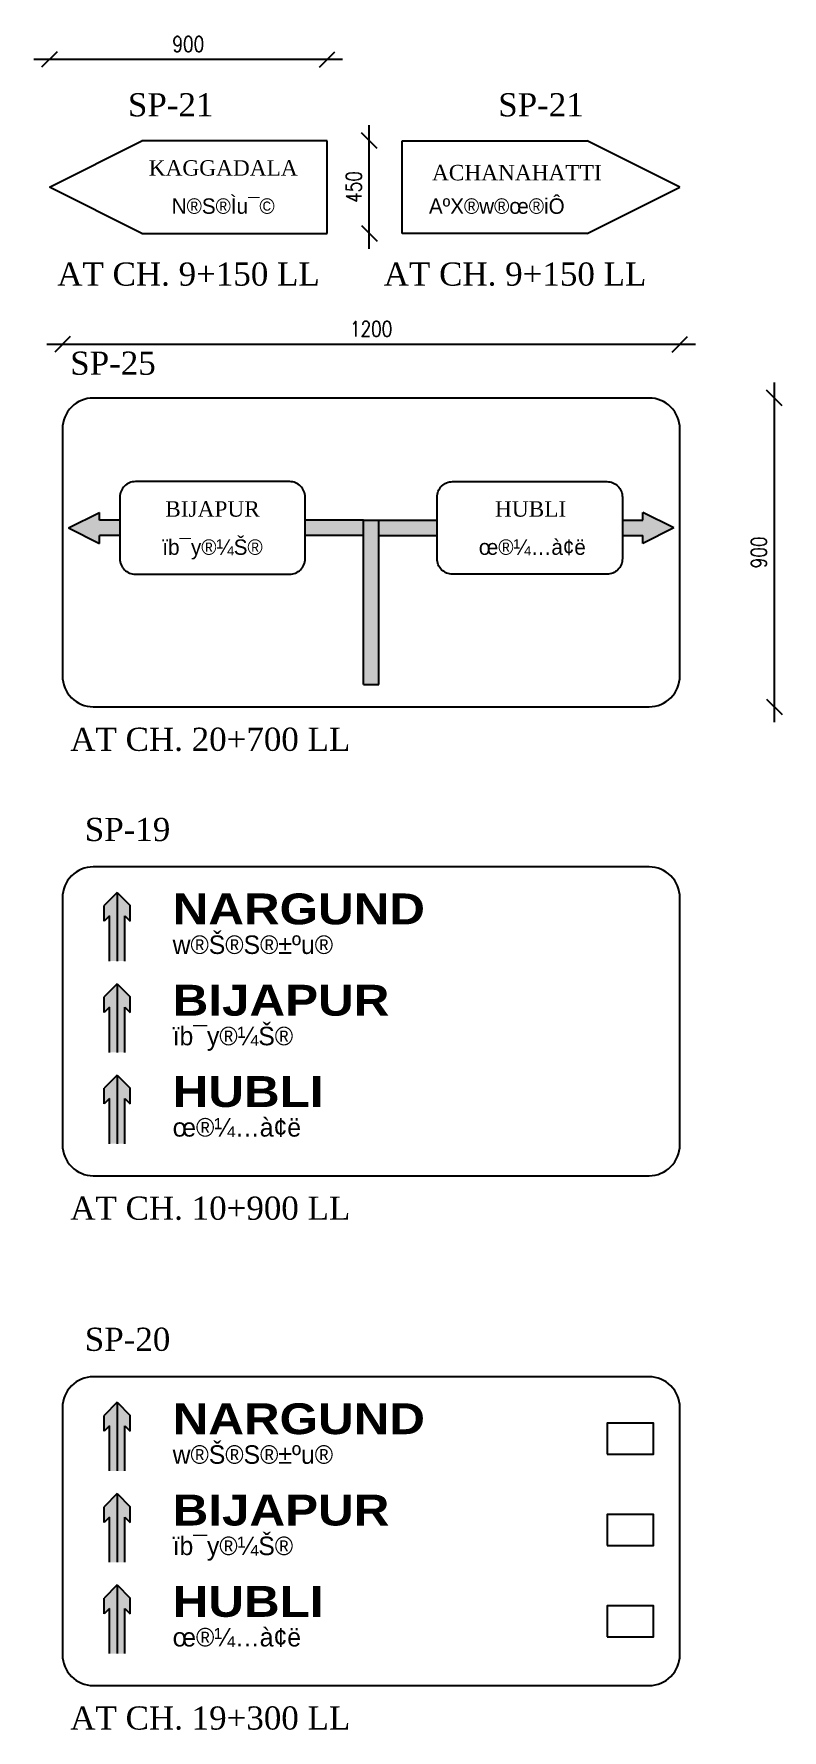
# Model space of a CAD drawing. Extents: x -8620 to 20369, y -59827 to -47591.
# Drawn here: x 17946 to 20369, y -53169 to -47676 of the extents above; entities that cross this region are included whole.
import ezdxf
from ezdxf.enums import TextEntityAlignment as Align

# ---------------------------------------------------------------- set-up
doc = ezdxf.new("R2010")
doc.units = 0
doc.header["$LTSCALE"] = 10
doc.header["$PDMODE"] = 96
doc.layers.get('0').update_dxf_attribs({"linetype": 'CONTINUOUS'})
doc.layers.get('DEFPOINTS').update_dxf_attribs({"linetype": 'CONTINUOUS'})
doc.styles.add('BOLD', font='romantic.ttf', dxfattribs={"width": 1.1, "height": 30})
doc.styles.add('CES', font='ARIBLK.TTF')
doc.styles.add('IIIE', font='TIMES.TTF')
doc.styles.add('KAN', font='')
doc.styles.add('S1', font='romans.shx', dxfattribs={"width": 0.8})
doc.styles.get('KAN').set_extended_font_data('Baraha Kan New')
doc.dimstyles.new('DIM', dxfattribs={"dimscale": 50, "dimtxt": 1, "dimasz": 1, "dimexe": 1, "dimexo": 1, "dimgap": 0.5, "dimtad": 1, "dimdec": 0, "dimdsep": 46, "dimtxsty": 'S1', "dimblk1": 'OBLIQUE', "dimblk2": 'OBLIQUE', "dimsah": 1, "dimcen": 0, "dimdle": 1, "dimclrd": 7, "dimclre": 7, "dimclrt": 2, "dimadec": 0, "dimazin": 0, "dimtfac": 1, "dimtdec": 0, "dimtmove": 2, "dimatfit": 3, "dimldrblk": 'OBLIQUE', "dimfxl": 0, "dimtolj": 1, "dimtzin": 0, "dimarcsym": 0})

# ---------------------------------------------------------------- blocks, each defined once
blk = doc.blocks.new('_OBLIQUE')
at = {"color": 0, "linetype": 'ByBlock'}
blk.add_line((-0.5, -0.5), (0.5, 0.5), dxfattribs=at)
blk = doc.blocks.new('*D35')
at = {"color": 7, "lineweight": -2}
blk.add_line((20088.4, -48680.8), (17988.4, -48680.8), dxfattribs=at)
at = {"layer": 'DEFPOINTS', "color": 0}
for p in [(18038.4, -48680.8), (18038.4, -48680.8), (20038.4, -48680.8)]:
    blk.add_point(p, dxfattribs=at)
at = {"color": 7, "lineweight": -2, "xscale": 50, "yscale": 50, "zscale": 50, "rotation": 180}
blk.add_blockref('_OBLIQUE', (18038.4, -48680.8), dxfattribs=at)
at = {"color": 7, "lineweight": -2, "xscale": 50, "yscale": 50, "zscale": 50}
blk.add_blockref('_OBLIQUE', (20038.4, -48680.8), dxfattribs=at)
at = {"color": 2, "insert": (19038.4, -48630.8), "char_height": 50, "attachment_point": 5, "style": 'S1'}
blk.add_mtext('\\A1;1200', dxfattribs=at)
blk = doc.blocks.new('LSP2')
at = {"style": 'CES'}
blk.add_attdef('LSP', text='', height=60, dxfattribs=at).set_placement((0, -115.9), align=Align.MIDDLE_LEFT)
blk = doc.blocks.new('NM2')
at = {"style": 'CES'}
blk.add_attdef('SP20', text='', height=100, dxfattribs=at).set_placement((0, 0), align=Align.MIDDLE_LEFT)
blk = doc.blocks.new('NM1')
at = {"style": 'IIIE'}
blk.add_attdef('DNAME', text='', height=50, dxfattribs=at).set_placement((0, 0), align=Align.MIDDLE_CENTER)
blk = doc.blocks.new('*D38')
at = {"color": 7, "lineweight": -2}
blk.add_line((20344.3, -49904.6), (20344.3, -48804.6), dxfattribs=at)
at = {"layer": 'DEFPOINTS', "color": 0}
for p in [(20344.3, -48854.6), (20344.3, -48854.6), (20344.3, -49854.6)]:
    blk.add_point(p, dxfattribs=at)
at = {"color": 7, "lineweight": -2, "xscale": 50, "yscale": 50, "zscale": 50}
for p, rotation in [((20344.3, -48854.6), 90), ((20344.3, -49854.6), 270)]:
    blk.add_blockref('_OBLIQUE', p, dxfattribs=dict(at, rotation=rotation))
at = {"color": 2, "insert": (20294.3, -49354.6), "char_height": 50, "attachment_point": 5, "rotation": 90, "style": 'S1'}
blk.add_mtext('\\A1;900', dxfattribs=at)
blk = doc.blocks.new('*D36')
at = {"color": 7, "lineweight": -2}
blk.add_line((18946.1, -47758.3), (17946.1, -47758.3), dxfattribs=at)
at = {"layer": 'DEFPOINTS', "color": 0}
for p in [(17996.1, -47758.3), (17996.1, -47758.3), (18896.1, -47758.3)]:
    blk.add_point(p, dxfattribs=at)
at = {"color": 7, "lineweight": -2, "xscale": 50, "yscale": 50, "zscale": 50, "rotation": 180}
blk.add_blockref('_OBLIQUE', (17996.1, -47758.3), dxfattribs=at)
at = {"color": 7, "lineweight": -2, "xscale": 50, "yscale": 50, "zscale": 50}
blk.add_blockref('_OBLIQUE', (18896.1, -47758.3), dxfattribs=at)
at = {"color": 2, "insert": (18446.1, -47708.3), "char_height": 50, "attachment_point": 5, "style": 'S1'}
blk.add_mtext('\\A1;900', dxfattribs=at)
blk = doc.blocks.new('*D39')
at = {"color": 7, "lineweight": -2}
blk.add_line((19032.4, -48371.3), (19032.4, -47971.3), dxfattribs=at)
at = {"layer": 'DEFPOINTS', "color": 0}
for p in [(19032.4, -48021.3), (19032.4, -48021.3), (19032.4, -48321.3)]:
    blk.add_point(p, dxfattribs=at)
at = {"color": 7, "lineweight": -2, "xscale": 50, "yscale": 50, "zscale": 50}
for p, rotation in [((19032.4, -48021.3), 90), ((19032.4, -48321.3), 270)]:
    blk.add_blockref('_OBLIQUE', p, dxfattribs=dict(at, rotation=rotation))
at = {"color": 2, "insert": (18982.4, -48171.3), "char_height": 50, "attachment_point": 5, "rotation": 90, "style": 'S1'}
blk.add_mtext('\\A1;450', dxfattribs=at)

msp = doc.modelspace()

# ---------------------------------------------------------------- hatches: boundary and pattern name
h = msp.add_hatch(color=256)
h.paths.add_polyline_path([(18824.6, -49250.3), (18824.6, -49300.3), (19013.4, -49300.3), (19013.4, -49250.3)])
h.paths.add_polyline_path([(18158.3, -49250.3), (18158.3, -49225.3), (18058.3, -49275.3), (18158.3, -49325.3), (18158.3, -49300.3), (18224.6, -49300.3), (18224.6, -49250.3)])
h = msp.add_hatch()
h.set_pattern_fill('ANGLE', color=256, style=0)
h.set_pattern_definition([(0, (0, 0), (0, 6.985), [5.08, -1.905]), (90, (0, 0), (-6.985, 4e-16), [5.08, -1.905])])
h.paths.add_polyline_path([(19063.4, -49250.3), (19013.4, -49250.3), (19013.4, -49782.9), (19063.4, -49782.9)])
h = msp.add_hatch(color=256)
h.paths.add_polyline_path([(19252.1, -49250.3), (19252.1, -49300.3), (19063.4, -49300.3), (19063.4, -49250.3)])
h.paths.add_polyline_path([(19918.4, -49250.3), (19918.4, -49225.3), (20018.4, -49275.3), (19918.4, -49325.3), (19918.4, -49300.3), (19852.1, -49300.3), (19852.1, -49250.3)])
for points in [[(18240.7, -50531.9), (18258.1, -50549.3), (18258.1, -50498.4), (18215.7, -50455.9), (18173.3, -50498.4), (18173.3, -50549.3), (18190.7, -50531.9), (18190.7, -50678.3), (18240.7, -50678.3)], [(18240.7, -50827.7), (18258.1, -50845.1), (18258.1, -50794.1), (18215.7, -50751.7), (18173.3, -50794.1), (18173.3, -50845.1), (18190.7, -50827.7), (18190.7, -50974.1), (18240.7, -50974.1)], [(18240.7, -51123.4), (18258.1, -51140.9), (18258.1, -51089.9), (18215.7, -51047.5), (18173.3, -51089.9), (18173.3, -51140.9), (18190.7, -51123.4), (18190.7, -51269.8), (18240.7, -51269.8)], [(18240.7, -52183.1), (18258.1, -52200.5), (18258.1, -52149.5), (18215.7, -52107.1), (18173.3, -52149.5), (18173.3, -52200.5), (18190.7, -52183.1), (18190.7, -52329.5), (18240.7, -52329.5)], [(18240.7, -52478.8), (18258.1, -52496.2), (18258.1, -52445.3), (18215.7, -52402.9), (18173.3, -52445.3), (18173.3, -52496.2), (18190.7, -52478.8), (18190.7, -52625.2), (18240.7, -52625.2)], [(18240.7, -52774.6), (18258.1, -52792), (18258.1, -52741), (18215.7, -52698.6), (18173.3, -52741), (18173.3, -52792), (18190.7, -52774.6), (18190.7, -52921), (18240.7, -52921)]]:
    msp.add_hatch(color=256).paths.add_polyline_path(points)

# ---------------------------------------------------------------- linework, layer by layer
for p, q in [((17996.1, -48171.3), (18296.1, -48021.3)), ((18896.1, -48021.3), (18296.1, -48021.3)), ((18896.1, -48321.3), (18896.1, -48021.3)), ((19138.4, -48021.3), (19738.4, -48021.3)), ((19138.4, -48321.3), (19138.4, -48021.3)), ((20038.4, -48171.3), (19738.4, -48021.3)), ((18296.1, -48321.3), (17996.1, -48171.3)), ((19738.4, -48321.3), (20038.4, -48171.3)), ((18296.1, -48321.3), (18896.1, -48321.3)), ((19738.4, -48321.3), (19138.4, -48321.3)), ((18058.3, -49275.3), (18158.3, -49225.3)), ((18158.3, -49250.3), (18158.3, -49225.3)), ((18224.6, -49250.3), (18158.3, -49250.3)), ((19013.4, -49250.3), (18824.6, -49250.3)), ((19013.4, -49782.9), (19013.4, -49250.3)), ((19013.4, -49250.3), (19063.4, -49250.3)), ((19063.4, -49782.9), (19063.4, -49250.3)), ((19063.4, -49250.3), (19252.1, -49250.3)), ((19852.1, -49250.3), (19918.4, -49250.3)), ((20018.4, -49275.3), (19918.4, -49225.3)), ((19918.4, -49250.3), (19918.4, -49225.3)), ((18058.3, -49275.3), (18158.3, -49325.3)), ((18158.3, -49325.3), (18158.3, -49300.3)), ((18224.6, -49300.3), (18158.3, -49300.3)), ((19013.4, -49300.3), (18824.6, -49300.3)), ((19063.4, -49300.3), (19252.1, -49300.3)), ((19852.1, -49300.3), (19918.4, -49300.3)), ((20018.4, -49275.3), (19918.4, -49325.3)), ((19918.4, -49325.3), (19918.4, -49300.3)), ((19013.4, -49782.9), (19063.4, -49782.9)), ((18215.7, -50455.9), (18173.3, -50498.4)), ((18215.7, -50455.9), (18258.1, -50498.4)), ((18215.7, -50455.9), (18215.7, -50678.3)), ((18173.3, -50549.3), (18173.3, -50498.4)), ((18190.7, -50531.9), (18173.3, -50549.3)), ((18190.7, -50678.3), (18190.7, -50531.9)), ((18240.7, -50531.9), (18258.1, -50549.3)), ((18240.7, -50678.3), (18240.7, -50531.9)), ((18258.1, -50549.3), (18258.1, -50498.4)), ((18215.7, -50751.7), (18173.3, -50794.1)), ((18215.7, -50751.7), (18215.7, -50974.1)), ((18215.7, -50751.7), (18258.1, -50794.1)), ((18173.3, -50845.1), (18173.3, -50794.1)), ((18258.1, -50845.1), (18258.1, -50794.1)), ((18190.7, -50827.7), (18173.3, -50845.1)), ((18190.7, -50974.1), (18190.7, -50827.7)), ((18240.7, -50974.1), (18240.7, -50827.7)), ((18240.7, -50827.7), (18258.1, -50845.1)), ((18215.7, -51047.5), (18173.3, -51089.9)), ((18215.7, -51047.5), (18258.1, -51089.9)), ((18215.7, -51047.5), (18215.7, -51269.8)), ((18173.3, -51140.9), (18173.3, -51089.9)), ((18190.7, -51123.4), (18173.3, -51140.9)), ((18190.7, -51269.8), (18190.7, -51123.4)), ((18240.7, -51123.4), (18258.1, -51140.9)), ((18240.7, -51269.8), (18240.7, -51123.4)), ((18258.1, -51140.9), (18258.1, -51089.9)), ((18215.7, -52107.1), (18173.3, -52149.5)), ((18215.7, -52107.1), (18215.7, -52329.5)), ((18215.7, -52107.1), (18258.1, -52149.5)), ((18173.3, -52200.5), (18173.3, -52149.5)), ((18190.7, -52183.1), (18173.3, -52200.5)), ((18190.7, -52329.5), (18190.7, -52183.1)), ((18240.7, -52329.5), (18240.7, -52183.1)), ((18240.7, -52183.1), (18258.1, -52200.5)), ((18258.1, -52200.5), (18258.1, -52149.5)), ((18215.7, -52402.9), (18173.3, -52445.3)), ((18215.7, -52402.9), (18215.7, -52625.2)), ((18215.7, -52402.9), (18258.1, -52445.3)), ((18173.3, -52496.2), (18173.3, -52445.3)), ((18258.1, -52496.2), (18258.1, -52445.3)), ((18190.7, -52478.8), (18173.3, -52496.2)), ((18190.7, -52625.2), (18190.7, -52478.8)), ((18240.7, -52625.2), (18240.7, -52478.8)), ((18240.7, -52478.8), (18258.1, -52496.2)), ((18215.7, -52698.6), (18173.3, -52741)), ((18215.7, -52698.6), (18215.7, -52921)), ((18215.7, -52698.6), (18258.1, -52741)), ((18173.3, -52792), (18173.3, -52741)), ((18190.7, -52774.6), (18173.3, -52792)), ((18190.7, -52921), (18190.7, -52774.6)), ((18240.7, -52921), (18240.7, -52774.6)), ((18240.7, -52774.6), (18258.1, -52792)), ((18258.1, -52792), (18258.1, -52741))]:
    msp.add_line(p, q)
for points in [[(18138.4, -49854.6), (19938.4, -49854.6, 0.414214), (20038.4, -49754.6), (20038.4, -48954.6, 0.414214), (19938.4, -48854.6), (18138.4, -48854.6, 0.414214), (18038.4, -48954.6), (18038.4, -49754.6, 0.414214)], [(18274.6, -49425.3), (18774.6, -49425.3, 0.414214), (18824.6, -49375.3), (18824.6, -49175.3, 0.414214), (18774.6, -49125.3), (18274.6, -49125.3, 0.414214), (18224.6, -49175.3), (18224.6, -49375.3, 0.414214)], [(19802.1, -49425.3), (19302.1, -49425.3, -0.414214), (19252.1, -49375.3), (19252.1, -49175.3, -0.414214), (19302.1, -49125.3), (19802.1, -49125.3, -0.414214), (19852.1, -49175.3), (19852.1, -49375.3, -0.414214)], [(18138.4, -51373.1), (19938.4, -51373.1, 0.414214), (20038.4, -51273.1), (20038.4, -50473.1, 0.414214), (19938.4, -50373.1), (18138.4, -50373.1, 0.414214), (18038.4, -50473.1), (18038.4, -51273.1, 0.414214)], [(18138.4, -53024.3), (19938.4, -53024.3, 0.414214), (20038.4, -52924.3), (20038.4, -52124.3, 0.414214), (19938.4, -52024.3), (18138.4, -52024.3, 0.414214), (18038.4, -52124.3), (18038.4, -52924.3, 0.414214)]]:
    msp.add_lwpolyline(points, format="xyb", close=True)
for points in [[(19803.3, -52275), (19953.3, -52275), (19953.3, -52175), (19803.3, -52175)], [(19803.3, -52570.7), (19953.3, -52570.7), (19953.3, -52470.7), (19803.3, -52470.7)], [(19803.3, -52866.5), (19953.3, -52866.5), (19953.3, -52766.5), (19803.3, -52766.5)]]:
    msp.add_lwpolyline(points, close=True)

# ---------------------------------------------------------------- block references
for name, p, values in [('NM1', (18559.2, -48109.5), {'DNAME': 'KAGGADALA'}), ('NM1', (19510.2, -48124.7), {'DNAME': 'ACHANAHATTI'}), ('NM1', (18524.6, -49213.9), {'DNAME': 'BIJAPUR'}), ('NM2', (18395.5, -50509.2), {'SP20': 'NARGUND'}), ('NM2', (18395.5, -50804.9), {'SP20': 'BIJAPUR'}), ('NM2', (18395.5, -51100.7), {'SP20': 'HUBLI'}), ('NM2', (18395.5, -52160.3), {'SP20': 'NARGUND'}), ('NM2', (18395.5, -52456.1), {'SP20': 'BIJAPUR'}), ('NM2', (18395.5, -52751.9), {'SP20': 'HUBLI'})]:
    msp.add_blockref(name, p).add_auto_attribs(values)
ref = msp.add_blockref('NM1', (18559.2, -48233.1))
ref.add_attrib('DNAME', 'N®S®Ìu¯©', dxfattribs={"height": 50, "style": 'KAN'}).set_placement((18559.2, -48233.1), align=Align.MIDDLE_CENTER)
ref = msp.add_blockref('NM1', (19445.3, -48233.1))
ref.add_attrib('DNAME', 'AºX®w®œ®iÔ', dxfattribs={"height": 50, "style": 'KAN'}).set_placement((19445.3, -48233.1), align=Align.MIDDLE_CENTER)
ref = msp.add_blockref('NM1', (19552.1, -49213.9), dxfattribs=dict(xscale=-1))
ref.add_attrib('DNAME', 'HUBLI', dxfattribs={"height": 50, "style": 'IIIE'}).set_placement((19554.9, -49213.9), align=Align.MIDDLE_CENTER)
ref = msp.add_blockref('NM1', (18524.6, -49337.5))
ref.add_attrib('DNAME', 'ïb¯y®¼Š®', dxfattribs={"height": 50, "style": 'KAN'}).set_placement((18524.6, -49337.5), align=Align.MIDDLE_CENTER)
ref = msp.add_blockref('NM1', (19552.1, -49337.5), dxfattribs=dict(xscale=-1))
ref.add_attrib('DNAME', 'œ®¼…à¢ë', dxfattribs={"height": 50, "style": 'KAN'}).set_placement((19560.4, -49337.5), align=Align.MIDDLE_CENTER)
ref = msp.add_blockref('LSP2', (18395.5, -50509.2))
ref.add_attrib('LSP', 'w®Š®S®±ºu®', dxfattribs={"height": 60, "style": 'KAN'}).set_placement((18395.5, -50625.1), align=Align.MIDDLE_LEFT)
ref = msp.add_blockref('LSP2', (18395.5, -50804.9))
ref.add_attrib('LSP', 'ïb¯y®¼Š®', dxfattribs={"height": 60, "style": 'KAN'}).set_placement((18395.5, -50920.9), align=Align.MIDDLE_LEFT)
ref = msp.add_blockref('LSP2', (18395.5, -51100.7))
ref.add_attrib('LSP', 'œ®¼…à¢ë', dxfattribs={"height": 60, "style": 'KAN'}).set_placement((18395.5, -51216.6), align=Align.MIDDLE_LEFT)
ref = msp.add_blockref('LSP2', (18395.5, -52160.3))
ref.add_attrib('LSP', 'w®Š®S®±ºu®', dxfattribs={"height": 60, "style": 'KAN'}).set_placement((18395.5, -52276.2), align=Align.MIDDLE_LEFT)
ref = msp.add_blockref('LSP2', (18395.5, -52456.1))
ref.add_attrib('LSP', 'ïb¯y®¼Š®', dxfattribs={"height": 60, "style": 'KAN'}).set_placement((18395.5, -52572), align=Align.MIDDLE_LEFT)
ref = msp.add_blockref('LSP2', (18395.5, -52751.9))
ref.add_attrib('LSP', 'œ®¼…à¢ë', dxfattribs={"height": 60, "style": 'KAN'}).set_placement((18395.5, -52867.8), align=Align.MIDDLE_LEFT)

# ---------------------------------------------------------------- texts
at = {"style": 'BOLD'}
for s, p in [('SP-21', (18250.5, -47904.9)), ('SP-21', (19449.9, -47904.9)), ('AT CH. 9+150 LL', (18021.5, -48453.2)), ('AT CH. 9+150 LL', (19079.2, -48453.2)), ('SP-25', (18063.7, -48741.8)), ('AT CH. 20+700 LL', (18063.7, -49959.8)), ('SP-19', (18110.9, -50251.8)), ('AT CH. 10+900 LL', (18063.7, -51478.3)), ('SP-20', (18110.9, -51902.9)), ('AT CH. 19+300 LL', (18063.7, -53129.4))]:
    msp.add_text(s, height=75, dxfattribs=at).set_placement(p, align=Align.MIDDLE_LEFT)

# ---------------------------------------------------------------- dimensions: what is measured, and where the dimension line sits
dim = msp.add_linear_dim(base=(17996.1, -47758.3), p1=(18896.1, -47758.3), p2=(17996.1, -47758.3), dimstyle='DIM')
dim.commit()
dim.dimension.update_dxf_attribs({"geometry": '*D36', "text_midpoint": (18446.1, -47708.3)})
for base, p1, p2, text, picture, middle in [((19032.4, -48021.3), (19032.4, -48321.3), (19032.4, -48021.3), '450', '*D39', (18982.4, -48171.3)), ((20344.3, -48854.6), (20344.3, -49854.6), (20344.3, -48854.6), '900', '*D38', (20294.3, -49354.6))]:
    dim = msp.add_linear_dim(base=base, p1=p1, p2=p2, angle=90, text=text, dimstyle='DIM')
    dim.commit()
    dim.dimension.update_dxf_attribs({"geometry": picture, "text_midpoint": middle})
dim = msp.add_linear_dim(base=(18038.4, -48680.8), p1=(20038.4, -48680.8), p2=(18038.4, -48680.8), text='1200', dimstyle='DIM')
dim.commit()
dim.dimension.update_dxf_attribs({"geometry": '*D35', "text_midpoint": (19038.4, -48630.8)})

doc.saveas('drawing.dxf')
